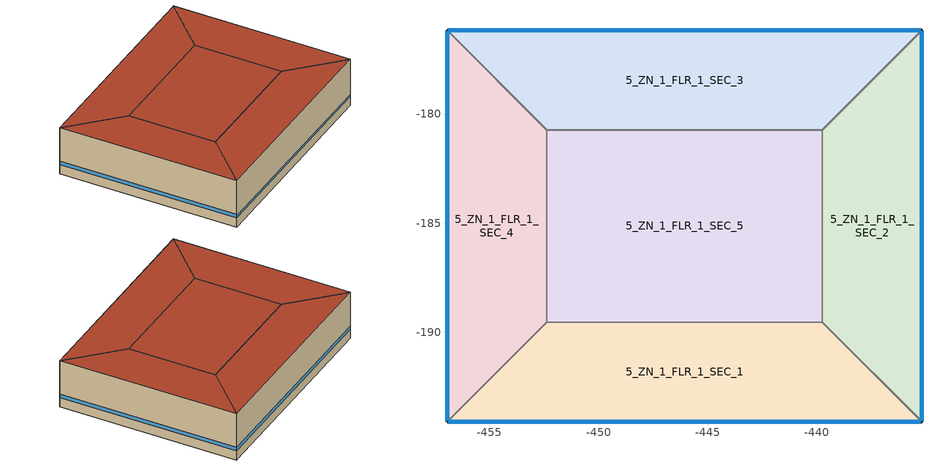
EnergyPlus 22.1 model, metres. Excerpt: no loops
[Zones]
5_ZN_1_FLR_1_SEC_1
 floor ground (HPSlab): -456.95,-194.09 -452.38,-189.52 -439.76,-189.52 -435.19,-194.09 z0
 wall outside (HPWall): -456.95,-194.09 -435.19,-194.09 z0:5.01
 wall to 5_ZN_1_FLR_1_SEC_2 (ASHRAE 90.1-2004_Sec 5.5-3ab_Interior Wall_Int-Wall): -435.19,-194.09 -439.76,-189.52 z0:5.01
 wall to 5_ZN_1_FLR_1_SEC_5 (ASHRAE 90.1-2004_Sec 5.5-3ab_Interior Wall_Int-Wall): -439.76,-189.52 -452.38,-189.52 z0:5.01
 wall to 5_ZN_1_FLR_1_SEC_4 (ASHRAE 90.1-2004_Sec 5.5-3ab_Interior Wall_Int-Wall): -452.38,-189.52 -456.95,-194.09 z0:5.01
 window (Dbl Elec Abs Bleached 6mm/13mm Air): -456.9,-194.09 -435.24,-194.09 z1:1.18
 roof outside (HPRoof): -435.19,-194.09 -439.76,-189.52 -452.38,-189.52 -456.95,-194.09 z5.01
5_ZN_1_FLR_1_SEC_2
 floor ground (HPSlab): -435.19,-194.09 -439.76,-189.52 -439.76,-180.73 -435.19,-176.16 z0
 wall outside (HPWall): -435.19,-194.09 -435.19,-176.16 z0:5.01
 wall to 5_ZN_1_FLR_1_SEC_3 (ASHRAE 90.1-2004_Sec 5.5-3ab_Interior Wall_Int-Wall): -435.19,-176.16 -439.76,-180.73 z0:5.01
 wall to 5_ZN_1_FLR_1_SEC_5 (ASHRAE 90.1-2004_Sec 5.5-3ab_Interior Wall_Int-Wall): -439.76,-180.73 -439.76,-189.52 z0:5.01
 window (Dbl Elec Abs Bleached 6mm/13mm Air): -435.19,-194.04 -435.19,-176.21 z1:1.36
 roof outside (HPRoof): -435.19,-194.09 -435.19,-176.16 -439.76,-180.73 -439.76,-189.52 z5.01
5_ZN_1_FLR_1_SEC_3
 floor ground (HPSlab): -452.38,-180.73 -456.95,-176.16 -435.19,-176.16 -439.76,-180.73 z0
 wall outside (HPWall): -435.19,-176.16 -456.95,-176.16 z0:5.01
 wall to 5_ZN_1_FLR_1_SEC_5 (ASHRAE 90.1-2004_Sec 5.5-3ab_Interior Wall_Int-Wall): -452.38,-180.73 -439.76,-180.73 z0:5.01
 wall to 5_ZN_1_FLR_1_SEC_4 (ASHRAE 90.1-2004_Sec 5.5-3ab_Interior Wall_Int-Wall): -456.95,-176.16 -452.38,-180.73 z0:5.01
 window (Dbl Elec Abs Bleached 6mm/13mm Air): -435.24,-176.16 -456.9,-176.16 z1:1.36
 roof outside (HPRoof): -435.19,-176.16 -456.95,-176.16 -452.38,-180.73 -439.76,-180.73 z5.01
5_ZN_1_FLR_1_SEC_4
 floor ground (HPSlab): -456.95,-194.09 -456.95,-176.16 -452.38,-180.73 -452.38,-189.52 z0
 wall outside (HPWall): -456.95,-176.16 -456.95,-194.09 z0:5.01
 wall to 5_ZN_1_FLR_1_SEC_5 (ASHRAE 90.1-2004_Sec 5.5-3ab_Interior Wall_Int-Wall): -452.38,-189.52 -452.38,-180.73 z0:5.01
 window (Dbl Elec Abs Bleached 6mm/13mm Air): -456.95,-176.21 -456.95,-194.04 z1:1.36
 roof outside (HPRoof): -452.38,-189.52 -452.38,-180.73 -456.95,-176.16 -456.95,-194.09 z5.01
5_ZN_1_FLR_1_SEC_5
 floor ground (HPSlab): -452.38,-189.52 -452.38,-180.73 -439.76,-180.73 -439.76,-189.52 z0
 roof outside (HPRoof): -439.76,-189.52 -439.76,-180.73 -452.38,-180.73 -452.38,-189.52 z5.01
[Building]
AutoBuilt Model: All: North Axis {deg}=203.014; Terrain=City; Loads Convergence Tolerance Value {W}=0.04; Temperature Convergence Tolerance Value {deltaC}=0.2; Solar Distribution=FullInteriorAndExterior; Maximum Number of Warmup Days=25; Minimum Number of Warmup Days=6
[Site:Location]
OKLAHOMA_CITY_OK_USA TMY2-13967: Latitude {deg}=35.4; Longitude {deg}=-97.6; Time Zone {hr}=-6; Elevation {m}=397
[SizingPeriod:WeatherFileDays] Day of Week for Start Day=Monday; Use Weather File Daylight Saving Period=Yes; Use Weather File Rain and Snow Indicators=Yes
Name | Begin Month | Begin Day of Month | End Month | End Day of Month
HDD | 11 | 20 | 11 | 20
CDD | 7 | 21 | 7 | 21
HDD3 | 12 | 20 | 12 | 20
CDD2 | 5 | 23 | 5 | 23
CDD3 | 5 | 30 | 5 | 30
[Site:GroundTemperature:BuildingSurface]
4.4, 3.3, 2.3, 1.8, 2, 4, 6.8, 9.3, 10.1, 9.6, 7.8, 6
[Site:WaterMainsTemperature]
Calculation Method=CORRELATION; Annual Average Outdoor Air Temperature {C}=15.03; Maximum Difference In Monthly Average Outdoor Air Temperatures {deltaC}=28.2
[Material] Thermal Absorptance=0.9
Name | Roughness | Thickness {m} | Conductivity {W/m-K} | Density {kg/m3} | Specific Heat {J/kg-K} | Solar Absorptance | Visible Absorptance
Roof Membrane | VeryRough | 0.0095 | 0.16 | 1121.29 | 1460 | 0.7 | 0.7
Roof Insulation | MediumRough | 0.125 | 0.049 | 265 | 836.8 | 0.7 | 0.7
Metal Decking | MediumSmooth | 0.0015 | 45.006 | 7680 | 418.4 | 0.7 | 0.3
GP01 1/2 GYPSUM | Smooth | 0.0127 | 0.16 | 800 | 1090 | 0.7 | 0.5
Wall Insulation [2] | MediumRough | 0.0376 | 0.045 | 265 | 836.8 | 0.7 | 0.7
1/2IN Gypsum; 1/2IN Gypsum Top; 1/2IN Gypsum Bottom | Smooth | 0.0127 | 0.16 | 784.9 | 830 | 0.92 | 0.92
MAT-CC05 8 HW CONCRETE; 8IN CONCRETE HW | Rough | 0.2032 | 1.311 | 2240 | 836.8 | 0.7 | 0.7
Floor Insulation [2] | MediumRough | 0.0503 | 0.045 | 265 | 836.8 | 0.7 | 0.7
AtticFloor Insulation | MediumRough | 0.2379 | 0.049 | 265 | 836.8 | 0.7 | 0.7
Std Wood 6inch | MediumSmooth | 0.15 | 0.12 | 540 | 1210 | 0.7 | 0.7
Std AC02 | MediumSmooth | 0.0127 | 0.057 | 288 | 1339 | 0.7 | 0.2
Std MAT-CC05 4  MW CONCRETE | Rough | 0.1 | 0.858 | 1968 | 836.8 | 0.7 | 0.2
Std PW05 | MediumSmooth | 0.0191 | 0.115 | 545 | 1213 | 0.78 | 0.78
Std Steel_Brown_Regular | Smooth | 0.0015 | 44.9696 | 7689 | 418 | 0.92 | 0.92
Wall Insulation HP | MediumRough | 0.32972 | 0.049 | 265 | 836.8 | 0.7 | 0.7
Roof Insulation HP | MediumRough | 0.68799 | 0.049 | 265 | 836.8 | 0.7 | 0.7
Slab Insulation HP | MediumRough | 0.04439 | 0.049 | 265 | 836.8 | 0.7 | 0.7
HW CONCRETE | Rough | 0.1016 | 1.311 | 2240 | 836.8 | 0.7 | 0.7
1IN Stucco | Smooth | 0.0253 | 0.6918 | 1858 | 837 | 0.92 | 0.92
[Material:NoMass] Thermal Absorptance=0.9; Solar Absorptance=0.7
Name | Roughness | Thermal Resistance {m2-K/W} | Visible Absorptance
MAT-SHEATH | Rough | 0.3626 | 0.7
CP02 CARPET PAD | VeryRough | 0.2165 | 0.8
Std CP02 CARPET PAD | VeryRough | 0.21648 | 0.8
[WindowMaterial:Glazing] Optical Data Type=SpectralAverage; Infrared Transmittance at Normal Incidence=0
Name | Thickness {m} | Solar Transmittance at Normal Incidence | Front Side Solar Reflectance at Normal Incidence | Back Side Solar Reflectance at Normal Incidence | Visible Transmittance at Normal Incidence | Front Side Visible Reflectance at Normal Incidence | Back Side Visible Reflectance at Normal Incidence | Front Side Infrared Hemispherical Emissivity | Back Side Infrared Hemispherical Emissivity | Conductivity {W/m-K}
Theoretical Glass [23] | 0.003 | 0.5531 | 0.3969 | 0.3969 | 0.6041 | 0.3459 | 0.3459 | 0.85 | 0.85 | 2.3904
Theoretical Glass [24] | 0.003 | 0.6483 | 0.3017 | 0.3017 | 0.7094 | 0.2406 | 0.2406 | 0.85 | 0.85 | 2.4179
Theoretical Glass [8] | 0.003 | 0.348 | 0.602 | 0.602 | 0.3763 | 0.5737 | 0.5737 | 0.999 | 0.999 | 2.2444
ECABS-2 BLEACHED 6MM | 0.012 | 0.814 | 0.086 | 0.086 | 0.847 | 0.099 | 0.099 | 0.84 | 0.1 | 0.9
ECABS-2 COLORED 6MM | 0.012 | 0.111 | 0.179 | 0.179 | 0.128 | 0.081 | 0.081 | 0.84 | 0.1 | 0.9
CLEAR 12MM | 0.012 | 0.653 | 0.064 | 0.064 | 0.841 | 0.077 | 0.077 | 0.84 | 0.84 | 0.9
[WindowMaterial:Gas]
Name | Gas Type | Thickness {m}
AIR 6MM | Air | 0.0063
ARGON 13MM | Argon | 0.0127
[Construction]
InteriorFurnishings: Std Wood 6inch
INT-FLOOR-UNDERSIDE: Std CP02 CARPET PAD, Std MAT-CC05 4  MW CONCRETE
INT-FLOOR-SLAB: Std MAT-CC05 4  MW CONCRETE
DropCeiling: Std AC02
Sloped_Metal_Roof: Std Steel_Brown_Regular, Std PW05
Gable_Wall: Std PW05
ASHRAE 90.1-2004_Sec 5.5-3ab_0_0.1_fixed_south_window; ASHRAE 90.1-2004_Sec 5.5-3ab_0_0.1_fixed_east_window; ASHRAE 90.1-2004_Sec 5.5-3ab_0_0.1_fixed_west_window: Theoretical Glass [23], AIR 6MM, Theoretical Glass [23]
ASHRAE 90.1-2004_Sec 5.5-3ab_0_0.1_fixed_north_window: Theoretical Glass [24], AIR 6MM, Theoretical Glass [24]
ASHRAE 90.1-2004_Sec 5.5-3ab_0_0.02_All Skylights without Curb_Skylight: Theoretical Glass [8]
ASHRAE 90.1-2004_Sec 5.5-3ab_IEAD_Roof: Roof Membrane, Roof Insulation, Metal Decking
ASHRAE 90.1-2004_Sec 5.5-3ab_Interior Wall_Int-Wall: GP01 1/2 GYPSUM, GP01 1/2 GYPSUM
ASHRAE 90.1-2004_Sec 5.5-3ab_Steel-Framed_Ext-wall: MAT-SHEATH, Wall Insulation [2], 1/2IN Gypsum
ASHRAE 90.1-2004_Sec 5.5-3ab_Unheated_Ext-slab: MAT-CC05 8 HW CONCRETE, CP02 CARPET PAD
ASHRAE 90.1-2004_Sec 5.5-3ab_Mass_ExposedFloor: Floor Insulation [2], MAT-CC05 8 HW CONCRETE, CP02 CARPET PAD
ASHRAE 90.1-2004_Sec 5.5-3ab_Attic Floor_AtticFloor: 1/2IN Gypsum Top, AtticFloor Insulation, 1/2IN Gypsum Bottom
HPWall: 1IN Stucco, 8IN CONCRETE HW, Wall Insulation HP, 1/2IN Gypsum
HPRoof: Roof Membrane, Roof Insulation HP, Metal Decking
HPSlab: HW CONCRETE, Slab Insulation HP, CP02 CARPET PAD
Dbl Elec Abs Bleached 6mm/13mm Air: ECABS-2 BLEACHED 6MM, ARGON 13MM, CLEAR 12MM, ARGON 13MM, CLEAR 12MM
Dbl Elec Abs Colored 6mm/13mm Air: ECABS-2 COLORED 6MM, ARGON 13MM, CLEAR 12MM, ARGON 13MM, CLEAR 12MM
[Zone] Type=1; Multiplier=1; Ceiling Height {m}=5.0088; Floor Area {m2}=autocalculate; Part of Total Floor Area=YES
Name | Volume {m3}
5_ZN_1_FLR_1_SEC_1; 5_ZN_1_FLR_1_SEC_3 | 393.3855
5_ZN_1_FLR_1_SEC_2; 5_ZN_1_FLR_1_SEC_4 | 305.9154
5_ZN_1_FLR_1_SEC_5 | 555.724
[WindowShadingControl] Shading Type=SwitchableGlazing; Construction with Shading=Dbl Elec Abs Colored 6mm/13mm Air; Shading Control Type=OnIfHighZoneAirTemperature; Setpoint {W/m2, W or deg C}=24; Shading Control Is Scheduled=No; Glare Control Is Active=No; Multiple Surface Control Type=Sequential
Name | Zone | Fenestration Surface 1
5_ECW-5_ZN_1_FLR_1_SEC_1 | 5_ZN_1_FLR_1_SEC_1 | 5_ZN_1_FLR_1_SEC_1_Wall_1_window_1
5_ECW-5_ZN_1_FLR_1_SEC_2 | 5_ZN_1_FLR_1_SEC_2 | 5_ZN_1_FLR_1_SEC_2_Wall_1_window_1
5_ECW-5_ZN_1_FLR_1_SEC_3 | 5_ZN_1_FLR_1_SEC_3 | 5_ZN_1_FLR_1_SEC_3_Wall_3_window_1
5_ECW-5_ZN_1_FLR_1_SEC_4 | 5_ZN_1_FLR_1_SEC_4 | 5_ZN_1_FLR_1_SEC_4_Wall_4_window_1
[InternalMass] Construction=InteriorFurnishings
Name | Zone or ZoneList | Surface Area {m2}
5_ZN_1_FLR_1_SEC_1_InternalMass_1 | 5_ZN_1_FLR_1_SEC_1 | 157.0784
5_ZN_1_FLR_1_SEC_2_InternalMass_1 | 5_ZN_1_FLR_1_SEC_2 | 122.1516
5_ZN_1_FLR_1_SEC_3_InternalMass_1 | 5_ZN_1_FLR_1_SEC_3 | 157.0784
5_ZN_1_FLR_1_SEC_4_InternalMass_1 | 5_ZN_1_FLR_1_SEC_4 | 122.1516
5_ZN_1_FLR_1_SEC_5_InternalMass_1 | 5_ZN_1_FLR_1_SEC_5 | 221.8999
[People] Number of People Schedule=5_BLDG_OCC_SCH; Number of People Calculation Method=people; Fraction Radiant=0.3; Activity Level Schedule=5_ACTIVITY_SCH; Carbon Dioxide Generation Rate {m3/s-W}=3.82E-8; Mean Radiant Temperature Calculation Type=ZoneAveraged; Work Efficiency Schedule=5_WORK_EFF_SCH; Clothing Insulation Calculation Method=ClothingInsulationSchedule; Clothing Insulation Schedule=5_CLOTHING_SCH; Air Velocity Schedule=5_AIR_VELO_SCH; Thermal Comfort Model 1 Type=FANGER
Name | Zone or ZoneList or Space or SpaceList | Number of People
5_ZN_1_FLR_1_SEC_1 | 5_ZN_1_FLR_1_SEC_1 | 0.6039
5_ZN_1_FLR_1_SEC_2 | 5_ZN_1_FLR_1_SEC_2 | 0.4696
5_ZN_1_FLR_1_SEC_3 | 5_ZN_1_FLR_1_SEC_3 | 0.6039
5_ZN_1_FLR_1_SEC_4 | 5_ZN_1_FLR_1_SEC_4 | 0.4696
5_ZN_1_FLR_1_SEC_5 | 5_ZN_1_FLR_1_SEC_5 | 0.8531
[Lights] Schedule=5_BLDG_LIGHT_SCH; Design Level Calculation Method=LightingLevel; Return Air Fraction=0; Fraction Radiant=0.2; Fraction Visible=0.6; Fraction Replaceable=1
Name | Zone or ZoneList or Space or SpaceList | Lighting Level {W}
5_ZN_1_FLR_1_SEC_1_Lights | 5_ZN_1_FLR_1_SEC_1 | 706.85
5_ZN_1_FLR_1_SEC_2_Lights | 5_ZN_1_FLR_1_SEC_2 | 549.68
5_ZN_1_FLR_1_SEC_3_Lights | 5_ZN_1_FLR_1_SEC_3 | 706.85
5_ZN_1_FLR_1_SEC_4_Lights | 5_ZN_1_FLR_1_SEC_4 | 549.68
5_ZN_1_FLR_1_SEC_5_Lights | 5_ZN_1_FLR_1_SEC_5 | 998.55
[ElectricEquipment] Schedule=5_BLDG_EQUIP_SCH; Design Level Calculation Method=EquipmentLevel; Fraction Latent=0; Fraction Radiant=0.5; Fraction Lost=0
Name | Zone or ZoneList or Space or SpaceList | Design Level {W}
5_ZN_1_FLR_1_SEC_1_MiscPlug_Equip | 5_ZN_1_FLR_1_SEC_1 | 465.9534
5_ZN_1_FLR_1_SEC_2_MiscPlug_Equip | 5_ZN_1_FLR_1_SEC_2 | 362.3476
5_ZN_1_FLR_1_SEC_3_MiscPlug_Equip | 5_ZN_1_FLR_1_SEC_3 | 465.9534
5_ZN_1_FLR_1_SEC_4_MiscPlug_Equip | 5_ZN_1_FLR_1_SEC_4 | 362.3476
5_ZN_1_FLR_1_SEC_5_MiscPlug_Equip | 5_ZN_1_FLR_1_SEC_5 | 658.2385
[GasEquipment] Schedule=5_BLDG_EQUIP_SCH; Design Level Calculation Method=EquipmentLevel; Fraction Latent=0; Fraction Radiant=0.2; Fraction Lost=0; Carbon Dioxide Generation Rate {m3/s-W}=0
Name | Zone or ZoneList or Space or SpaceList | Design Level {W}
5_ZN_1_FLR_1_SEC_1_MiscGas_Equip | 5_ZN_1_FLR_1_SEC_1 | 184.1006
5_ZN_1_FLR_1_SEC_2_MiscGas_Equip | 5_ZN_1_FLR_1_SEC_2 | 143.1654
5_ZN_1_FLR_1_SEC_3_MiscGas_Equip | 5_ZN_1_FLR_1_SEC_3 | 184.1006
5_ZN_1_FLR_1_SEC_4_MiscGas_Equip | 5_ZN_1_FLR_1_SEC_4 | 143.1654
5_ZN_1_FLR_1_SEC_5_MiscGas_Equip | 5_ZN_1_FLR_1_SEC_5 | 260.0734
[ZoneInfiltration:DesignFlowRate] Schedule=5_INFIL_SCH; Design Flow Rate Calculation Method=flow/zone; Constant Term Coefficient=1; Temperature Term Coefficient=0; Velocity Term Coefficient=0; Velocity Squared Term Coefficient=0
Name | Zone or ZoneList | Design Flow Rate {m3/s}
5_ZN_1_FLR_1_SEC_1_Infiltration | 5_ZN_1_FLR_1_SEC_1 | 0.0542
5_ZN_1_FLR_1_SEC_2_Infiltration | 5_ZN_1_FLR_1_SEC_2 | 0.0435
5_ZN_1_FLR_1_SEC_3_Infiltration | 5_ZN_1_FLR_1_SEC_3 | 0.0542
5_ZN_1_FLR_1_SEC_4_Infiltration | 5_ZN_1_FLR_1_SEC_4 | 0.0435
5_ZN_1_FLR_1_SEC_5_Infiltration | 5_ZN_1_FLR_1_SEC_5 | 0.0354
[ZoneVentilation:WindandStackOpenArea] Opening Area Fraction Schedule=5_VentingSched; Opening Effectiveness=0.5; Discharge Coefficient for Opening=autocalculate; Minimum Indoor Temperature {C}=23; Maximum Indoor Temperature {C}=25.5; Delta Temperature {deltaC}=0.5; Minimum Outdoor Temperature {C}=-32; Maximum Outdoor Temperature {C}=33; Maximum Wind Speed {m/s}=40
Name | Zone | Opening Area {m2} | Effective Angle {deg}
5_ZN_1_FLR_1_SEC_1_WALL_1_WINDOW_1_NV | 5_ZN_1_FLR_1_SEC_1 | 3.92 | 23.01
5_ZN_1_FLR_1_SEC_2_WALL_1_WINDOW_1_NV | 5_ZN_1_FLR_1_SEC_2 | 6.47 | 293.01
5_ZN_1_FLR_1_SEC_3_WALL_3_WINDOW_1_NV | 5_ZN_1_FLR_1_SEC_3 | 7.84 | 203.01
5_ZN_1_FLR_1_SEC_4_WALL_4_WINDOW_1_NV | 5_ZN_1_FLR_1_SEC_4 | 6.47 | 113.01
[Exterior:Lights]
5_Exterior Facade Lighting: Schedule=5_ALWAYS_ON; Design Level {W}=130.2176; Control Option=AstronomicalClock
[Exterior:FuelEquipment]
5_Equipment_SimpleRefrigeration: Fuel Use Type=Electricity; Schedule=5_ALWAYS_ON; Design Level {W}=507.234
[AvailabilityManager:NightCycle] Applicability Schedule=5_ALWAYS_ON; Fan Schedule=5_HVACOperationSchd; Control Type=CycleOnAny; Thermostat Tolerance {deltaC}=1; Cycling Run Time Control Type=FixedRunTime; Cycling Run Time {s}=7200
5_ZN_1_FLR_1_SEC_1:Sys Availability Manager; 5_ZN_1_FLR_1_SEC_2:Sys Availability Manager; 5_ZN_1_FLR_1_SEC_3:Sys Availability Manager; 5_ZN_1_FLR_1_SEC_4:Sys Availability Manager; 5_ZN_1_FLR_1_SEC_5:Sys Availability Manager
[ComponentCost:LineItem]
Name | Line Item Type | Item | Cost per Area {$/m2}
Interior Furnishings | Construction | InteriorFurnishings | 1
Interior Floor | Construction | INT-FLOOR-UNDERSIDE | 15
Interior Floor Slab | Construction | INT-FLOOR-SLAB | 35
Drop Ceiling | Construction | DropCeiling | 10
Sloped Metal Roof | Construction | Sloped_Metal_Roof | 1
Gable Wall | Construction | Gable_Wall | 1
south:ASHRAE 90.1-2004_Sec 5.5-3ab_0_0.1_fixed_south_window | CONSTRUCTION | ASHRAE 90.1-2004_Sec 5.5-3ab_0_0.1_fixed_south_window | 193.81
east:ASHRAE 90.1-2004_Sec 5.5-3ab_0_0.1_fixed_east_window | CONSTRUCTION | ASHRAE 90.1-2004_Sec 5.5-3ab_0_0.1_fixed_east_window | 193.81
north:ASHRAE 90.1-2004_Sec 5.5-3ab_0_0.1_fixed_north_window | CONSTRUCTION | ASHRAE 90.1-2004_Sec 5.5-3ab_0_0.1_fixed_north_window | 191.81
west:ASHRAE 90.1-2004_Sec 5.5-3ab_0_0.1_fixed_west_window | CONSTRUCTION | ASHRAE 90.1-2004_Sec 5.5-3ab_0_0.1_fixed_west_window | 193.81
SkylightConst:ASHRAE 90.1-2004_Sec 5.5-3ab_0_0.02_All Skylights without Curb_Skylight | CONSTRUCTION | ASHRAE 90.1-2004_Sec 5.5-3ab_0_0.02_All Skylights without Curb_Skylight | 1
roofs:ASHRAE 90.1-2004_Sec 5.5-3ab_IEAD_Roof | CONSTRUCTION | ASHRAE 90.1-2004_Sec 5.5-3ab_IEAD_Roof | 26.58
int-walls:ASHRAE 90.1-2004_Sec 5.5-3ab_Interior Wall_Int-Wall | CONSTRUCTION | ASHRAE 90.1-2004_Sec 5.5-3ab_Interior Wall_Int-Wall | 1
ext-walls:ASHRAE 90.1-2004_Sec 5.5-3ab_Steel-Framed_Ext-wall | CONSTRUCTION | ASHRAE 90.1-2004_Sec 5.5-3ab_Steel-Framed_Ext-wall | 39.26
ext-slab:ASHRAE 90.1-2004_Sec 5.5-3ab_Unheated_Ext-slab | CONSTRUCTION | ASHRAE 90.1-2004_Sec 5.5-3ab_Unheated_Ext-slab | 24.86
exposed-floor:ASHRAE 90.1-2004_Sec 5.5-3ab_Mass_ExposedFloor | CONSTRUCTION | ASHRAE 90.1-2004_Sec 5.5-3ab_Mass_ExposedFloor | 1
attic-floor:ASHRAE 90.1-2004_Sec 5.5-3ab_Attic Floor_AtticFloor | CONSTRUCTION | ASHRAE 90.1-2004_Sec 5.5-3ab_Attic Floor_AtticFloor | 18.6
[UtilityCost:Tariff]
Name | Output Meter | Conversion Factor Choice | Season Schedule | Demand Window Length | Monthly Charge or Variable | Group
ReliantEnergy_PTB-LGS_LargeGeneral | Electricity:Facility | kWh | 5_ReliantEnergySeasonSched | halfHour | 2936.2 | Comm Elect
ReliantEnergy_PTB-MGS_MiscGeneral | Electricity:Facility | kWh | 5_ReliantEnergySeasonSched | halfHour | 18.82 | Comm Elect
TX_EIAMonthlyRateGas | NaturalGas:Facility | MCF |  |  | 0 | Comm Gas
[UtilityCost:Qualify] Variable=TotalDemand; Threshold Value or Variable=400; Season=Annual; Threshold Test=Count
Name | Utility Cost Qualify | Tariff | Qualify Type | Number of Months
 | MinDemand400kw | ReliantEnergy_PTB-LGS_LargeGeneral | Minimum | 12
 | MaxDemand400kw | ReliantEnergy_PTB-MGS_MiscGeneral | Maximum | 1
[UtilityCost:Charge:Simple]
Name | Utility Cost Charge Simple | Tariff | Source Variable | Season | Category Variable | Cost per Unit Value or Variable
 | SummerFuelEnergyCharge | ReliantEnergy_PTB-LGS_LargeGeneral | totalEnergy | Summer | EnergyCharges | 0.0823
 | WinterFuelEnergyCharge | ReliantEnergy_PTB-LGS_LargeGeneral | totalEnergy | Winter | EnergyCharges | 0.0485
 | TaxofEightPtTwoFivePercent | ReliantEnergy_PTB-LGS_LargeGeneral | SubTotal | Annual | Taxes | 0.0825
 | SummerFuelEnergyCharge | ReliantEnergy_PTB-MGS_MiscGeneral | totalEnergy | Summer | EnergyCharges | 0.0823
 | WinterFuelEnergyCharge | ReliantEnergy_PTB-MGS_MiscGeneral | totalEnergy | Winter | EnergyCharges | 0.0485
 | TaxofEightPtTwoFivePercent | ReliantEnergy_PTB-MGS_MiscGeneral | SubTotal | Annual | Taxes | 0.0825
 | MonthlyRateGasCharge | TX_EIAMonthlyRateGas | totalEnergy | Annual | EnergyCharges | TX_MonthlyGasRates
 | TaxofEightPtTwoFivePercent | TX_EIAMonthlyRateGas | SubTotal | Annual | Taxes | 0.0825
[UtilityCost:Charge:Block]
Name | Utility Cost Charge Block | Tariff | Source Variable | Season | Category Variable | Block Size Multiplier Value or Variable | Block Size 1 Value or Variable | Block 1 Cost per Unit Value or Variable | Block Size 2 Value or Variable | Block 2 Cost per Unit Value or Variable | Block Size 3 Value or Variable | Block 3 Cost per Unit Value or Variable
 | SummerBaseEnergycharge | ReliantEnergy_PTB-LGS_LargeGeneral | TotalEnergy | Summer | EnergyCharges | TotalDemand | 295 | 0.0249 | remaining | 0.0048
 | AnnualDemandCharge | ReliantEnergy_PTB-LGS_LargeGeneral | TotalDemand | Annual | DemandCharges |  | 400 | 0 | remaining | 6.14
 | SummerBaseEnergycharge | ReliantEnergy_PTB-MGS_MiscGeneral | TotalEnergy | Summer | EnergyCharges | TotalDemand | 125 | 0.0521 | 170 | 0.0317 | remaining | 0.0055
 | SummerBaseEnergycharge | ReliantEnergy_PTB-MGS_MiscGeneral | TotalEnergy | Summer | EnergyCharges | TotalDemand | 125 | 0.0504 | 170 | 0.0317 | remaining | 0.0055
 | AnnualDemandCharge | ReliantEnergy_PTB-MGS_MiscGeneral | TotalDemand | Annual | DemandCharges | TotalDemand | 10 | 0 | remaining | 3.04
[UtilityCost:Variable]
TX_MonthlyGasRates: Tariff=TX_EIAMonthlyRateGas; Variable Type=Currency; January Value=7.87; February Value=7.73; March Value=7.41; April Value=7.86; May Value=8.05; June Value=8.75; July Value=8.21; August Value=8.34; September Value=8.04; October Value=7.65; November Value=8.24; December Value=7.99
[Schedule:Compact]
5_ALWAYS_ON; 5_INFIL_SCH: Through: 12/31, For: AllDays, Until: 24:00, 1
5_WORK_EFF_SCH: Through: 12/31, For: AllDays, Until: 24:00, 0
5_AIR_VELO_SCH: Through: 12/31, For: AllDays, Until: 24:00, 0.2
5_CLOTHING_SCH: Through: 04/30, For: AllDays, Until: 24:00, 1.1, Through: 09/30, For: AllDays, Until: 24:00, 0.6, Through: 12/31, For: AllDays, Until: 24:00, 1.1
5_HVACOperationSchd: Through: 12/31, For: Weekdays SummerDesignDay, Until: 10:00, 0, Until: 19:00, 1, Until: 24:00, 0, For: WeekEnds WinterDesignDay Holidays AllOtherDays, Until: 24:00, 0
5_BLDG_LIGHT_SCH: Through: 12/31, For: Weekdays SummerDesignDay, Until: 10:00, 0, Until: 19:00, 0.943, Until: 24:00, 0, For: WeekEnds WinterDesignDay Holidays AllOtherDays, Until: 24:00, 0
5_BLDG_EQUIP_SCH: Through: 12/31, For: Weekdays SummerDesignDay, Until: 10:00, 0.1, Until: 19:00, 0.95, Until: 24:00, 0.1, For: WeekEnds WinterDesignDay Holidays AllOtherDays, Until: 24:00, 0.1
5_BLDG_OCC_SCH: Through: 12/31, For: Weekdays SummerDesignDay, Until: 10:00, 0, Until: 12:00, 0.95, Until: 13:00, 0.5, Until: 19:00, 0.95, Until: 24:00, 0, For: WeekEnds WinterDesignDay Holidays AllOtherDays, Until: 24:00, 0
5_ACTIVITY_SCH: Through: 12/31, For: AllDays, Until: 24:00, 140
5_ReliantEnergySeasonSched: Through: 4/30, For: AllDays, Until: 24:00, 1, Through: 10/31, For: AllDays, Until: 24:00, 3, Through: 12/31, For: AllDays, Until: 24:00, 1
5_VentingSched: Through: 6/30, For: AllDays, Until: 24:00, 0, Through: 9/30, For: AllDays, Until: 24:00, 1, Through: 12/31, For: AllDays, Until: 24:00, 0
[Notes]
ShopWithPVandBattery.idf
Basic file description:  1 story building divided into 4 exterior and one interior conditioned zones and return plenum.
Highlights:              low energy building with photovoltaic roof and electrical storage
Demonstrate the used of battery model for electrical storage
Demonstrates different inverters on different arrays.
Fairly comprehensive model with full HVAC, service water heating, etc.
Simulation Location/Run: OKLAHOMA_CITY_OK_USA TMY2-13967, 2 design days, 1 run period
Location:                Oklahoma City, OK
Design Days:             OKLAHOMA_CITY_OK_USA Heating 99.6% Conditions
OKLAHOMA_CITY_OK_USA Cooling .4% Conditions WB=>MDB
Run Period (Weather File):
Run Control:             Zone and System sizing with weather file run control (no design days run)
Building:  small service repair shop.  open Mon-Fri, 45 hours a week,
model developed from 2003CBECS PUBID8=2994
Envelope and equipment set to nominally meet ASHRAE Standard 90.1-2004
Floor Area:        390.19 m2 (4200 ft2)
Number of Stories: 1
Zone Description Details:
Internal gains description:     lighting is 15 watts/m2, service equip is 8.3 watts/m2. There are 3 occupants.
The infiltration is about 0.5 air changes per hour.
Detached Shading:               None
Daylight:                       None
Natural Ventilation:            None
Compact Schedules:              Yes
HVAC:                           Single zone, constant volume air systems.
5 seperate "packages"
outside air system includes ideal PVT air preconditioners
Zonal Equipment:                Direct Air/Single Duct Uncontrolled.
Central Air Handling Equipment: no ( but uses central-air-style air handlers for PSZ)
System Equipment Autosize:      Yes
Pumps:                          Pump:VariableSpeed
Standard Reports:               All Summary
Timestep or Hourly Variables:   Timestep
Time bins Report:               None
HTML Report:                    Yes
Environmental Emissions:        Yes
Utility Tariffs:                Yes, circa 2004, Reliant , TX
